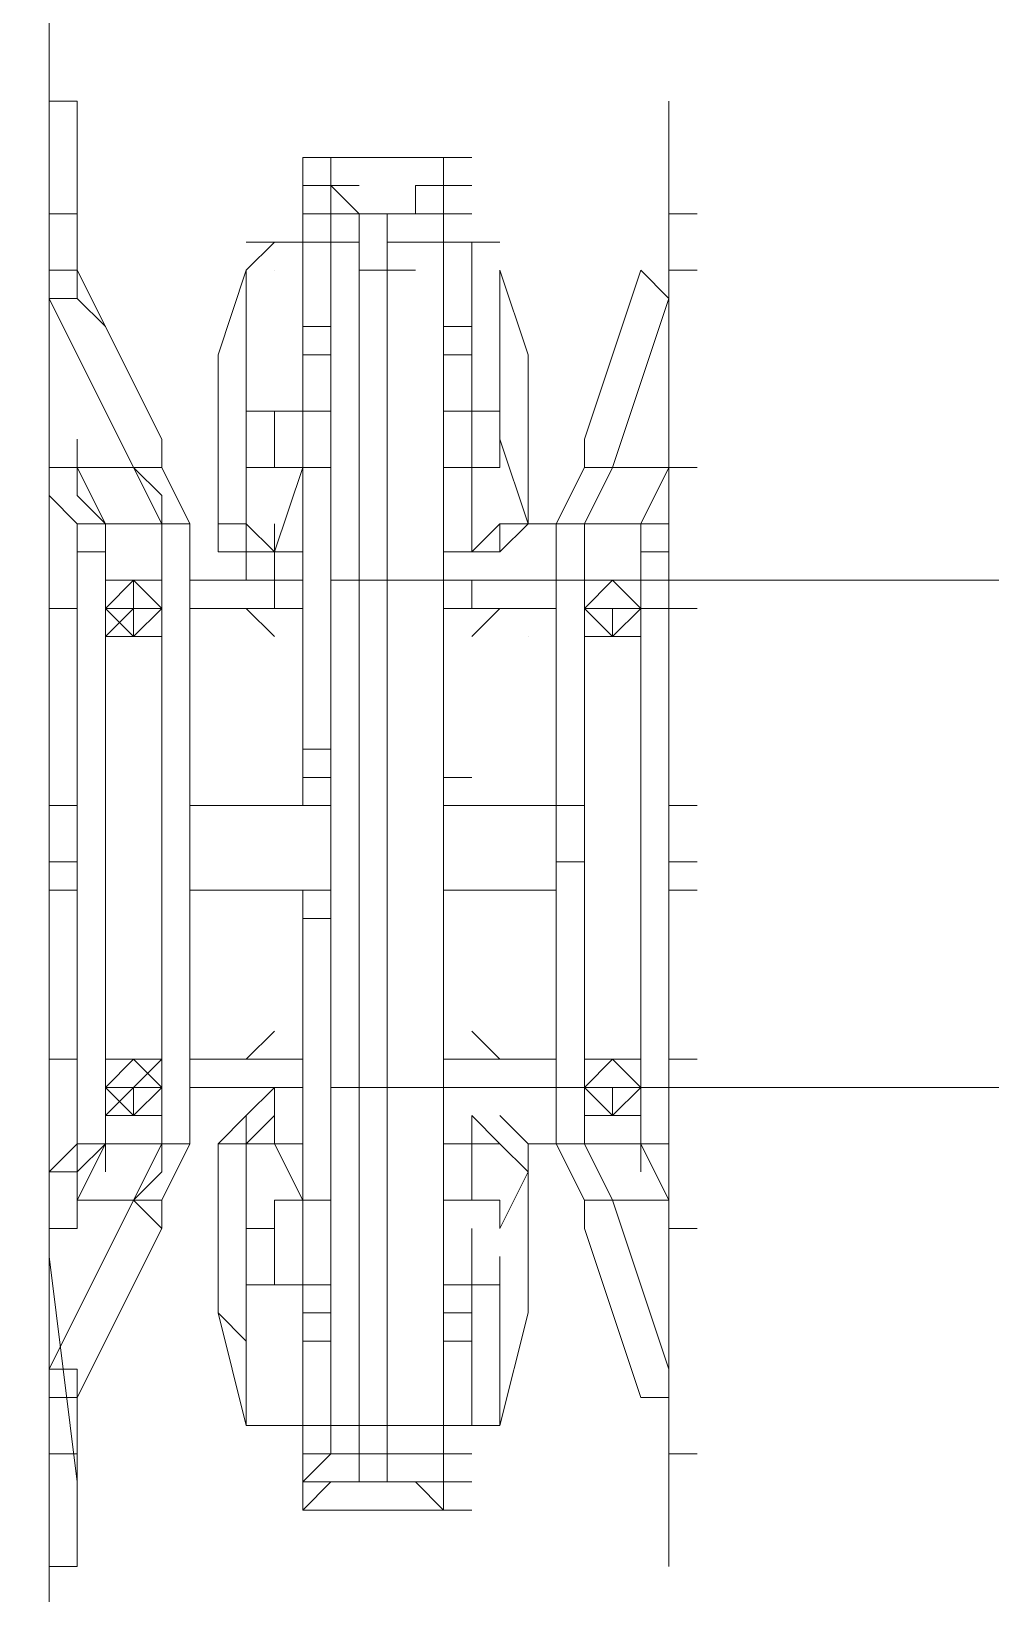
# Model space of a CAD drawing. Header units: feet. Extents: x -9903 to 12307, y -41 to 4121.
# Drawn here: x 5394.02 to 5405.05, y 3689.2 to 3707.16 of the extents above; entities that cross this region are included whole.
import ezdxf

# ---------------------------------------------------------------- set-up
doc = ezdxf.new("R2010")
doc.units = ezdxf.units.FT
doc.header["$MEASUREMENT"] = 0
doc.layers.add('E-HARN-COMP', color=8, linetype='Continuous')

# ---------------------------------------------------------------- blocks, each defined once
blk = doc.blocks.new('A$C47dfd34d')
at = {"lineweight": 5}
for points in [[(5.778098, 0), (5.778098, 0.413317), (5.981423, 0.413317), (5.981423, 0)], [(5.981423, 0.24999), (5.98309, 0.24999), (5.98309, 0.243323), (5.98309, 0.24999)], [(6.019755, 0.243323), (6.018088, 0.243323), (6.018088, 0.23999), (6.019755, 0.23999), (6.018088, 0.23999), (6.018088, 0.243323), (6.018088, 0.24999), (6.018088, 0.243323)], [(5.998089, 0.246657), (5.996423, 0.246657), (5.998089, 0.246657), (6.004756, 0.246657), (5.998089, 0.246657), (5.996423, 0.246657), (5.998089, 0.246657), (5.998089, 0.24499)], [(5.996423, 0.24499), (5.996423, 0.243323), (5.998089, 0.243323), (5.999756, 0.243323), (5.998089, 0.243323), (5.999756, 0.243323), (5.998089, 0.243323), (5.999756, 0.243323), (5.998089, 0.243323), (5.996423, 0.243323), (5.996423, 0.24499), (5.996423, 0.246657), (5.996423, 0.24499), (5.998089, 0.24499), (5.999756, 0.243323), (5.999756, 0.241657), (5.999756, 0.243323), (5.998089, 0.24499), (5.996423, 0.24499), (5.996423, 0.246657)], [(5.998089, 0.221658), (5.998089, 0.243323), (5.996423, 0.243323), (5.998089, 0.243323), (5.999756, 0.243323), (5.999756, 0.191659), (5.998089, 0.191659), (5.998089, 0.17166), (5.999756, 0.17166), (6.001422, 0.17166), (6.001422, 0.169993), (6.003089, 0.169993), (6.004756, 0.169993), (6.003089, 0.169993), (6.001422, 0.169993), (6.003089, 0.169993), (6.001422, 0.169993), (6.003089, 0.169993), (6.001422, 0.169993), (5.999756, 0.169993), (5.998089, 0.169993), (5.999756, 0.169993), (6.001422, 0.169993), (5.999756, 0.169993), (6.001422, 0.169993), (6.003089, 0.169993), (6.001422, 0.169993), (5.999756, 0.169993), (5.998089, 0.169993), (5.999756, 0.169993), (6.001422, 0.169993), (6.001422, 0.17166), (5.999756, 0.17166), (5.999756, 0.168326), (5.998089, 0.168326), (5.996423, 0.16666), (5.998089, 0.16666), (5.996423, 0.16666), (5.998089, 0.168326), (5.999756, 0.168326), (5.999756, 0.17166), (6.001422, 0.17166), (6.003089, 0.17166), (6.001422, 0.17166), (6.001422, 0.169993), (5.999756, 0.169993), (5.998089, 0.169993), (5.996423, 0.169993), (5.996423, 0.168326), (5.998089, 0.168326), (5.996423, 0.16666), (5.998089, 0.168326), (5.999756, 0.168326), (5.999756, 0.17166), (6.001422, 0.17166), (6.001422, 0.221658), (5.999756, 0.221658), (5.999756, 0.191659), (5.998089, 0.191659)], [(5.996423, 0.243323), (5.996423, 0.23499)], [(5.996423, 0.243323), (5.998089, 0.243323), (5.998089, 0.241657), (5.998089, 0.243323), (5.996423, 0.243323), (5.996423, 0.23499)], [(5.996423, 0.243323), (5.996423, 0.23499)], [(6.001422, 0.23999), (5.999756, 0.23999), (6.001422, 0.23999), (6.001422, 0.243323)], [(6.001422, 0.243323), (5.999756, 0.243323)], [(5.996423, 0.223324), (5.994756, 0.223324), (5.996423, 0.223324), (5.994756, 0.223324), (5.994756, 0.221658), (5.993089, 0.221658), (5.993089, 0.223324), (5.991423, 0.223324), (5.991423, 0.224991), (5.991423, 0.226657), (5.991423, 0.228324), (5.991423, 0.23499), (5.993089, 0.23999), (5.993089, 0.238324), (5.993089, 0.236657), (5.993089, 0.231657), (5.993089, 0.23999), (5.994756, 0.241657), (5.996423, 0.241657), (5.996423, 0.228324), (5.993089, 0.228324), (5.993089, 0.229991), (5.993089, 0.231657), (5.993089, 0.23999), (5.991423, 0.23499), (5.991423, 0.224991), (5.993089, 0.224991), (5.994756, 0.223324), (5.993089, 0.224991), (5.994756, 0.223324)], [(5.999756, 0.241657), (5.999756, 0.221658), (5.998089, 0.221658), (5.998089, 0.241657)], [(5.998089, 0.191659), (5.998089, 0.221658), (6.001422, 0.221658), (6.001422, 0.23999), (6.003089, 0.23999), (6.001422, 0.23999), (6.001422, 0.221658), (5.999756, 0.221658), (5.999756, 0.241657), (5.998089, 0.241657), (5.998089, 0.221658), (5.998089, 0.191659), (5.999756, 0.191659), (5.999756, 0.221658), (5.999756, 0.191659)], [(5.999756, 0.241657), (5.999756, 0.221658), (5.998089, 0.221658), (5.998089, 0.241657)], [(6.006422, 0.231657), (6.006422, 0.241657), (6.004756, 0.241657), (6.006422, 0.241657), (6.006422, 0.231657), (6.006422, 0.228324), (6.008089, 0.228324), (6.008089, 0.229991), (6.008089, 0.231657), (6.008089, 0.229991), (6.008089, 0.228324), (6.006422, 0.228324), (6.006422, 0.223324), (6.008089, 0.223324), (6.008089, 0.224991), (6.009755, 0.224991), (6.009755, 0.23499), (6.008089, 0.23999), (6.008089, 0.231657), (6.006422, 0.231657), (6.004756, 0.231657)], [(6.008089, 0.241657), (6.006422, 0.241657)], [(5.98309, 0.188326), (5.984756, 0.188326), (5.98309, 0.188326), (5.98309, 0.223324), (5.984756, 0.223324), (5.984756, 0.224991), (5.98809, 0.224991), (5.986423, 0.228324), (5.98809, 0.228324), (5.989756, 0.224991), (5.98809, 0.224991), (5.98809, 0.221658), (5.98809, 0.219991), (5.98809, 0.218324), (5.98809, 0.193325), (5.98809, 0.218324), (5.98809, 0.193325), (5.986423, 0.193325), (5.984756, 0.193325), (5.984756, 0.191659), (5.986423, 0.189992), (5.986423, 0.191659), (5.98809, 0.191659), (5.98809, 0.193325), (5.986423, 0.193325), (5.984756, 0.193325), (5.984756, 0.191659), (5.986423, 0.189992), (5.986423, 0.191659), (5.98809, 0.191659), (5.98809, 0.193325), (5.98809, 0.218324), (5.986423, 0.218324), (5.98809, 0.218324), (5.98809, 0.219991), (5.986423, 0.219991), (5.98809, 0.219991), (5.98809, 0.221658), (5.986423, 0.221658), (5.98809, 0.221658), (5.98809, 0.224991), (5.989756, 0.224991), (5.98809, 0.228324), (5.98809, 0.229991), (5.98809, 0.228324), (5.986423, 0.228324), (5.98809, 0.228324), (5.98809, 0.229991), (5.98309, 0.23999), (5.98309, 0.238324), (5.981423, 0.238324), (5.986423, 0.228324), (5.98809, 0.228324), (5.989756, 0.224991), (5.98809, 0.224991), (5.98809, 0.221658), (5.98809, 0.219991), (5.986423, 0.219991), (5.986423, 0.218324), (5.984756, 0.219991), (5.984756, 0.221658), (5.984756, 0.219991), (5.986423, 0.219991), (5.986423, 0.218324), (5.984756, 0.219991), (5.984756, 0.218324), (5.984756, 0.193325), (5.984756, 0.191659), (5.984756, 0.189992), (5.986423, 0.189992), (5.98809, 0.189992), (5.98809, 0.188326), (5.989756, 0.188326), (5.98809, 0.184992), (5.986423, 0.184992), (5.981423, 0.174993), (5.98309, 0.174993), (5.98309, 0.173326), (5.98809, 0.183326), (5.986423, 0.184992), (5.98809, 0.188326), (5.984756, 0.188326)], [(6.001422, 0.23999), (5.999756, 0.23999)], [(6.009755, 0.224991), (6.008089, 0.223324), (6.009755, 0.224991), (6.009755, 0.23499), (6.008089, 0.23999), (6.008089, 0.231657), (6.006422, 0.231657), (6.006422, 0.228324), (6.006422, 0.223324), (6.004756, 0.223324), (6.006422, 0.223324), (6.008089, 0.223324), (6.008089, 0.224991), (6.009755, 0.224991), (6.008089, 0.229991)], [(5.996423, 0.236657), (5.998089, 0.236657)], [(6.006422, 0.236657), (6.004756, 0.236657), (6.004756, 0.211658), (6.004756, 0.208325), (6.004756, 0.211658), (6.004756, 0.209991), (6.004756, 0.211658), (6.004756, 0.23499), (6.006422, 0.23499), (6.004756, 0.23499), (6.004756, 0.211658), (6.004756, 0.209991), (6.004756, 0.211658), (6.004756, 0.236657)], [(5.996423, 0.211658), (5.996423, 0.23499), (5.998089, 0.23499), (5.996423, 0.23499)], [(6.011422, 0.224991), (6.009755, 0.224991), (6.009755, 0.23499), (6.009755, 0.224991), (6.008089, 0.223324), (6.009755, 0.224991)], [(5.994756, 0.231657), (5.994756, 0.228324)], [(5.98809, 0.228324), (5.98809, 0.229991)], [(6.013089, 0.229991), (6.013089, 0.228324)], [(6.004756, 0.228324), (6.006422, 0.228324)], [(6.016422, 0.223324), (6.016422, 0.224991), (6.018088, 0.224991), (6.018088, 0.226657), (6.018088, 0.224991), (6.016422, 0.224991)], [(5.98809, 0.224991), (5.989756, 0.224991), (5.989756, 0.188326), (5.98809, 0.188326), (5.989756, 0.188326), (5.98809, 0.184992), (5.98809, 0.183326), (5.986423, 0.184992), (5.98309, 0.184992), (5.98309, 0.186659), (5.984756, 0.188326), (5.98309, 0.188326), (5.984756, 0.188326), (5.98309, 0.184992), (5.986423, 0.184992), (5.98809, 0.183326), (5.98309, 0.173326), (5.98309, 0.174993), (5.981423, 0.174993), (5.986423, 0.184992), (5.98309, 0.184992), (5.984756, 0.188326), (5.98809, 0.188326), (5.986423, 0.184992), (5.98809, 0.184992), (5.98809, 0.183326), (5.98809, 0.184992), (5.989756, 0.188326), (5.98809, 0.188326), (5.989756, 0.188326), (5.989756, 0.224991)], [(5.984756, 0.221658), (5.986423, 0.221658), (5.984756, 0.221658), (5.984756, 0.223324), (5.98309, 0.223324), (5.98309, 0.188326), (5.98309, 0.186659), (5.981423, 0.186659), (5.98309, 0.188326), (5.984756, 0.188326), (5.98309, 0.188326), (5.98309, 0.223324), (5.98309, 0.224991), (5.98309, 0.223324), (5.984756, 0.223324)], [(6.008089, 0.224991), (6.006422, 0.223324), (6.006422, 0.224991), (6.006422, 0.223324)], [(6.013089, 0.221658), (6.013089, 0.224991), (6.013089, 0.221658), (6.013089, 0.219991), (6.013089, 0.221658), (6.014755, 0.221658)], [(5.984756, 0.219991), (5.984756, 0.221658), (5.986423, 0.221658), (5.986423, 0.219991), (5.984756, 0.218324), (5.984756, 0.219991), (5.984756, 0.218324), (5.986423, 0.218324), (5.986423, 0.219991), (5.98809, 0.219991), (5.986423, 0.221658), (5.984756, 0.221658)], [(5.986423, 0.221658), (5.984756, 0.219991), (5.986423, 0.218324), (5.98809, 0.219991)], [(5.986423, 0.221658), (5.984756, 0.219991), (5.986423, 0.218324), (5.98809, 0.219991)], [(5.986423, 0.221658), (5.984756, 0.219991), (5.986423, 0.218324), (5.98809, 0.219991)], [(5.986423, 0.221658), (5.984756, 0.219991), (5.986423, 0.218324), (5.98809, 0.219991)], [(6.014755, 0.221658), (6.013089, 0.219991), (6.014755, 0.218324), (6.016422, 0.219991)], [(6.014755, 0.221658), (6.013089, 0.219991), (6.014755, 0.218324), (6.016422, 0.219991)], [(5.981423, 0.219991), (5.98309, 0.219991)], [(5.981423, 0.219991), (5.98309, 0.219991)], [(5.98809, 0.219991), (5.986423, 0.219991)], [(5.989756, 0.219991), (5.996423, 0.219991)], [(6.016422, 0.219991), (6.014755, 0.219991)], [(6.014755, 0.219991), (6.016422, 0.219991), (6.014755, 0.218324)], [(5.996423, 0.208325), (5.996423, 0.209991), (5.996423, 0.208325), (5.996423, 0.209991)], [(5.998089, 0.209991), (5.996423, 0.209991)], [(6.004756, 0.208325), (6.004756, 0.209991), (6.006422, 0.209991), (6.004756, 0.209991)], [(5.98309, 0.208325), (5.981423, 0.208325)], [(5.981423, 0.208325), (5.98309, 0.208325)], [(5.989756, 0.208325), (5.989756, 0.204992), (5.989756, 0.208325), (5.998089, 0.208325)], [(5.989756, 0.208325), (5.998089, 0.208325), (5.989756, 0.208325), (5.989756, 0.204992)], [(6.011422, 0.204992), (6.011422, 0.208325), (6.004756, 0.208325), (6.011422, 0.208325), (6.013089, 0.208325), (6.011422, 0.208325)], [(6.019755, 0.208325), (6.018088, 0.208325)], [(6.019755, 0.208325), (6.018088, 0.208325)], [(5.98309, 0.204992), (5.981423, 0.204992)], [(5.98309, 0.204992), (5.981423, 0.204992)], [(6.019755, 0.204992), (6.018088, 0.204992)], [(5.98309, 0.203325), (5.981423, 0.203325)], [(5.98309, 0.203325), (5.981423, 0.203325)], [(5.998089, 0.203325), (5.996423, 0.203325), (5.998089, 0.203325), (5.996423, 0.203325), (5.998089, 0.203325), (5.989756, 0.203325)], [(5.998089, 0.203325), (5.989756, 0.203325), (5.998089, 0.203325), (5.996423, 0.203325), (5.998089, 0.203325), (5.996423, 0.203325), (5.998089, 0.203325), (5.996423, 0.203325)], [(5.998089, 0.168326), (5.999756, 0.168326), (5.998089, 0.168326), (5.996423, 0.16666), (5.996423, 0.203325), (5.996423, 0.199992), (5.996423, 0.201658), (5.996423, 0.199992), (5.996423, 0.198325), (5.996423, 0.194992), (5.996423, 0.179993), (5.996423, 0.176659), (5.996423, 0.178326), (5.996423, 0.168326)], [(5.996423, 0.203325), (5.996423, 0.199992), (5.996423, 0.203325), (5.998089, 0.203325), (5.996423, 0.203325), (5.998089, 0.203325), (5.996423, 0.203325), (5.996423, 0.199992), (5.996423, 0.178326), (5.998089, 0.178326), (5.996423, 0.178326), (5.996423, 0.199992), (5.996423, 0.201658)], [(5.996423, 0.199992), (5.996423, 0.203325)], [(6.019755, 0.203325), (6.018088, 0.203325)], [(5.994756, 0.194992), (5.993089, 0.193325)], [(5.98309, 0.193325), (5.981423, 0.193325)], [(5.98309, 0.193325), (5.981423, 0.193325)], [(5.986423, 0.191659), (5.98809, 0.193325), (5.984756, 0.193325), (5.986423, 0.193325), (5.98809, 0.191659), (5.986423, 0.191659), (5.984756, 0.189992)], [(5.986423, 0.193325), (5.984756, 0.191659), (5.986423, 0.189992), (5.98809, 0.191659)], [(5.986423, 0.193325), (5.984756, 0.191659), (5.986423, 0.189992), (5.98809, 0.191659)], [(5.986423, 0.193325), (5.984756, 0.191659), (5.986423, 0.189992), (5.98809, 0.191659)], [(5.986423, 0.193325), (5.984756, 0.191659), (5.986423, 0.189992), (5.98809, 0.191659)], [(5.996423, 0.193325), (5.989756, 0.193325)], [(5.996423, 0.193325), (5.989756, 0.193325)], [(6.011422, 0.193325), (6.004756, 0.193325)], [(6.014755, 0.193325), (6.013089, 0.191659), (6.014755, 0.189992), (6.016422, 0.191659)], [(6.014755, 0.193325), (6.013089, 0.191659), (6.014755, 0.189992), (6.016422, 0.191659)], [(6.019755, 0.193325), (6.018088, 0.193325)], [(5.98809, 0.191659), (5.986423, 0.191659)], [(5.998089, 0.191659), (5.998089, 0.17166), (5.999756, 0.17166), (5.999756, 0.191659), (6.001422, 0.191659), (5.999756, 0.191659), (5.999756, 0.17166), (5.998089, 0.17166)], [(6.016422, 0.191659), (6.014755, 0.191659)], [(5.984756, 0.188326), (5.98309, 0.188326), (5.981423, 0.186659), (5.98309, 0.188326), (5.984756, 0.188326), (5.984756, 0.186659), (5.984756, 0.188326), (5.984756, 0.189992)], [(5.991423, 0.188326), (5.991423, 0.178326), (5.993089, 0.17166), (5.991423, 0.178326), (5.991423, 0.188326), (5.993089, 0.188326), (5.994756, 0.189992), (5.993089, 0.188326), (5.991423, 0.188326), (5.991423, 0.178326)], [(5.993089, 0.188326), (5.993089, 0.186659), (5.993089, 0.188326), (5.994756, 0.188326), (5.994756, 0.189992), (5.993089, 0.188326), (5.994756, 0.189992)], [(6.004756, 0.188326), (6.006422, 0.188326), (6.006422, 0.189992), (6.008089, 0.188326), (6.006422, 0.189992), (6.006422, 0.188326)], [(6.006422, 0.189992), (6.008089, 0.188326)], [(5.993089, 0.188326), (5.991423, 0.188326), (5.991423, 0.178326), (5.991423, 0.188326)], [(6.006422, 0.184992), (6.004756, 0.184992), (6.006422, 0.184992), (6.008089, 0.184992), (6.008089, 0.183326), (6.009755, 0.186659), (6.008089, 0.188326), (6.006422, 0.188326)], [(6.008089, 0.183326), (6.009755, 0.186659), (6.008089, 0.188326), (6.006422, 0.188326), (6.006422, 0.184992), (6.008089, 0.184992)], [(6.008089, 0.17166), (6.009755, 0.178326), (6.009755, 0.188326), (6.009755, 0.186659), (6.009755, 0.188326), (6.009755, 0.178326)], [(6.018088, 0.186659), (6.018088, 0.188326), (6.016422, 0.188326), (6.018088, 0.184992), (6.014755, 0.184992), (6.018088, 0.174993), (6.018088, 0.173326), (6.016422, 0.173326), (6.013089, 0.183326), (6.013089, 0.184992), (6.014755, 0.184992), (6.013089, 0.188326), (6.018088, 0.188326), (6.018088, 0.186659), (6.018088, 0.188326)], [(5.981423, 0.183326), (5.98309, 0.183326), (5.98309, 0.184992), (5.98309, 0.183326)], [(5.981423, 0.183326), (5.98309, 0.183326), (5.98309, 0.184992), (5.98309, 0.183326)], [(6.018088, 0.183326), (6.018088, 0.184992), (6.018088, 0.183326), (6.019755, 0.183326)], [(5.994756, 0.183326), (5.994756, 0.179993)], [(6.004756, 0.179993), (6.006422, 0.179993), (6.006422, 0.183326), (6.006422, 0.179993)], [(6.004756, 0.17166), (6.004756, 0.168326), (6.006422, 0.168326), (6.004756, 0.168326), (6.004756, 0.169993), (6.006422, 0.169993), (6.004756, 0.169993), (6.004756, 0.168326), (6.004756, 0.17166), (6.006422, 0.17166), (6.006422, 0.179993), (6.008089, 0.179993), (6.008089, 0.181659), (6.008089, 0.179993), (6.008089, 0.17166), (6.006422, 0.17166)], [(5.993089, 0.17166), (5.993089, 0.179993), (5.996423, 0.179993), (5.996423, 0.17166)], [(5.993089, 0.17166), (5.993089, 0.179993), (5.996423, 0.179993), (5.996423, 0.17166)], [(6.008089, 0.17166), (6.006422, 0.17166), (6.006422, 0.179993), (6.008089, 0.179993)], [(5.996423, 0.178326), (5.996423, 0.168326)], [(5.998089, 0.176659), (5.996423, 0.176659)], [(5.981423, 0.173326), (5.98309, 0.173326), (5.98309, 0.17166), (5.98309, 0.173326)], [(6.018088, 0.173326), (6.018088, 0.17166), (6.018088, 0.169993), (6.018088, 0.163327), (6.018088, 0.17166)], [(6.019755, 0.169993), (6.018088, 0.169993)], [(6.001422, 0.168326), (5.999756, 0.168326), (5.998089, 0.168326), (5.999756, 0.168326)], [(6.003089, 0.168326), (6.004756, 0.16666), (6.006422, 0.16666), (6.004756, 0.16666)]]:
    blk.add_lwpolyline(points, close=True, dxfattribs=at)
for points in [[(5.98309, 0.243323), (5.98309, 0.24999), (5.981423, 0.24999)], [(5.98309, 0.243323), (5.98309, 0.24999), (5.981423, 0.24999)], [(6.018088, 0.24999), (6.018088, 0.163327)], [(6.001422, 0.241657), (6.003089, 0.241657), (6.001422, 0.241657), (6.001422, 0.243323), (6.003089, 0.243323), (6.003089, 0.24499), (6.003089, 0.243323), (6.001422, 0.243323), (5.999756, 0.243323), (5.998089, 0.243323), (5.999756, 0.243323), (5.998089, 0.243323), (5.999756, 0.243323), (6.001422, 0.243323), (5.999756, 0.243323), (5.998089, 0.243323), (5.999756, 0.243323), (5.998089, 0.243323), (5.999756, 0.243323), (6.001422, 0.243323), (5.999756, 0.243323), (5.998089, 0.24499), (5.996423, 0.24499), (5.998089, 0.24499), (5.996423, 0.24499), (5.996423, 0.246657), (5.996423, 0.24499), (5.998089, 0.24499), (5.999756, 0.243323), (5.999756, 0.241657), (5.998089, 0.241657), (5.996423, 0.241657), (5.993089, 0.241657), (5.996423, 0.241657), (5.998089, 0.241657), (5.998089, 0.243323), (5.996423, 0.243323), (5.996423, 0.23499), (5.996423, 0.24499), (5.998089, 0.24499), (5.999756, 0.243323), (5.998089, 0.243323), (5.998089, 0.24499), (5.998089, 0.246657), (6.003089, 0.246657)], [(5.999756, 0.24499), (5.998089, 0.24499), (5.996423, 0.24499), (5.998089, 0.24499), (5.999756, 0.24499), (5.998089, 0.24499), (5.996423, 0.24499), (5.998089, 0.24499), (5.996423, 0.24499), (5.996423, 0.246657), (5.998089, 0.246657), (5.996423, 0.246657), (5.996423, 0.24499), (5.996423, 0.246657), (5.998089, 0.246657), (6.004756, 0.246657), (6.004756, 0.24499), (6.006422, 0.24499), (6.004756, 0.24499), (6.004756, 0.246657), (6.006422, 0.246657)], [(5.996423, 0.246657), (5.998089, 0.246657), (5.998089, 0.24499), (5.999756, 0.243323), (6.001422, 0.243323), (6.003089, 0.243323), (6.001422, 0.243323), (6.003089, 0.243323), (6.003089, 0.24499), (6.004756, 0.24499), (6.004756, 0.246657), (6.004756, 0.24499), (6.003089, 0.24499), (6.004756, 0.24499), (6.004756, 0.246657), (6.004756, 0.24499), (6.004756, 0.246657), (6.004756, 0.24499), (6.003089, 0.24499), (6.003089, 0.243323), (6.001422, 0.243323), (6.001422, 0.241657), (6.003089, 0.241657), (6.001422, 0.241657), (6.001422, 0.243323), (6.003089, 0.243323), (6.001422, 0.243323), (5.999756, 0.243323), (6.001422, 0.243323), (5.999756, 0.243323), (6.001422, 0.243323), (6.003089, 0.243323), (6.004756, 0.243323), (6.004756, 0.241657), (6.004756, 0.243323), (6.004756, 0.24499), (6.004756, 0.243323), (6.003089, 0.243323), (6.001422, 0.243323), (6.001422, 0.23999), (6.001422, 0.243323), (5.999756, 0.243323), (6.001422, 0.243323), (5.999756, 0.243323), (6.001422, 0.243323), (5.999756, 0.243323), (6.001422, 0.243323), (5.999756, 0.243323), (5.998089, 0.243323), (5.999756, 0.243323), (5.998089, 0.24499), (5.999756, 0.243323), (5.998089, 0.243323), (5.996423, 0.243323), (5.996423, 0.24499)], [(5.996423, 0.24499), (5.996423, 0.24499)], [(5.996423, 0.24499), (5.996423, 0.24499)], [(5.996423, 0.24499), (5.996423, 0.24499)], [(6.004756, 0.24499), (6.004756, 0.24499)], [(6.004756, 0.24499), (6.004756, 0.24499)], [(6.004756, 0.24499), (6.004756, 0.24499)], [(6.004756, 0.24499), (6.004756, 0.24499)], [(5.981423, 0.243323), (5.98309, 0.243323), (5.981423, 0.243323)], [(5.98309, 0.186659), (5.98309, 0.188326), (5.98309, 0.186659), (5.98309, 0.188326), (5.984756, 0.188326), (5.98809, 0.188326), (5.986423, 0.184992), (5.98809, 0.186659), (5.98809, 0.188326), (5.984756, 0.188326), (5.984756, 0.189992), (5.986423, 0.189992), (5.98809, 0.189992), (5.98809, 0.191659), (5.98809, 0.193325), (5.986423, 0.193325), (5.984756, 0.193325), (5.984756, 0.218324), (5.984756, 0.193325), (5.986423, 0.193325), (5.98809, 0.193325), (5.98809, 0.191659), (5.986423, 0.191659), (5.98809, 0.191659), (5.986423, 0.191659), (5.98809, 0.191659), (5.986423, 0.191659), (5.98809, 0.191659), (5.986423, 0.191659), (5.98809, 0.191659), (5.986423, 0.191659), (5.984756, 0.191659), (5.984756, 0.193325), (5.984756, 0.218324), (5.984756, 0.219991), (5.984756, 0.221658), (5.984756, 0.223324), (5.984756, 0.224991), (5.98309, 0.224991), (5.981423, 0.226657), (5.98309, 0.224991), (5.984756, 0.224991), (5.98309, 0.228324), (5.981423, 0.228324), (5.98309, 0.228324), (5.981423, 0.228324), (5.98309, 0.228324), (5.98309, 0.229991), (5.98309, 0.228324), (5.986423, 0.228324), (5.98809, 0.228324), (5.98809, 0.229991), (5.98309, 0.23999), (5.981423, 0.23999), (5.98309, 0.23999), (5.98309, 0.243323), (5.98309, 0.23999), (5.98309, 0.238324), (5.981423, 0.238324), (5.986423, 0.228324), (5.98809, 0.224991), (5.984756, 0.224991), (5.984756, 0.223324), (5.984756, 0.221658), (5.984756, 0.219991), (5.984756, 0.218324), (5.986423, 0.218324), (5.984756, 0.218324), (5.986423, 0.218324), (5.98809, 0.218324), (5.98809, 0.219991), (5.98809, 0.221658), (5.986423, 0.221658), (5.984756, 0.221658), (5.984756, 0.219991), (5.984756, 0.218324), (5.986423, 0.218324), (5.98809, 0.218324), (5.98809, 0.219991), (5.98809, 0.221658), (5.986423, 0.221658), (5.98809, 0.221658), (5.98809, 0.219991), (5.986423, 0.219991), (5.98809, 0.219991), (5.986423, 0.219991), (5.984756, 0.219991), (5.986423, 0.218324), (5.986423, 0.219991), (5.98809, 0.219991), (5.98809, 0.221658), (5.986423, 0.221658), (5.984756, 0.221658), (5.986423, 0.221658), (5.98809, 0.221658), (5.98809, 0.224991), (5.989756, 0.224991), (5.989756, 0.188326), (5.98809, 0.188326), (5.98809, 0.189992), (5.986423, 0.189992), (5.984756, 0.189992), (5.984756, 0.191659), (5.984756, 0.193325), (5.986423, 0.193325), (5.984756, 0.193325)], [(5.981423, 0.243323), (5.98309, 0.243323), (5.981423, 0.243323)], [(5.981423, 0.243323), (5.98309, 0.243323), (5.981423, 0.243323)], [(5.981423, 0.243323), (5.98309, 0.243323), (5.981423, 0.243323)], [(5.98309, 0.243323), (5.98309, 0.23999)], [(5.98309, 0.243323), (5.98309, 0.23999)], [(6.001422, 0.243323), (6.003089, 0.243323), (6.001422, 0.243323)], [(6.001422, 0.243323), (6.003089, 0.243323)], [(6.001422, 0.243323), (6.003089, 0.243323)], [(6.001422, 0.243323), (6.003089, 0.243323), (6.001422, 0.243323)], [(6.003089, 0.243323), (6.004756, 0.243323), (6.003089, 0.243323), (6.004756, 0.243323), (6.004756, 0.23499), (6.004756, 0.243323), (6.003089, 0.243323), (6.001422, 0.243323)], [(6.003089, 0.243323), (6.004756, 0.243323)], [(6.003089, 0.243323), (6.004756, 0.243323)], [(6.003089, 0.243323), (6.004756, 0.243323)], [(6.003089, 0.243323), (6.004756, 0.243323)], [(6.004756, 0.243323), (6.006422, 0.243323)], [(6.004756, 0.243323), (6.006422, 0.243323)], [(6.004756, 0.243323), (6.006422, 0.243323)], [(6.004756, 0.23499), (6.004756, 0.243323)], [(6.004756, 0.243323), (6.004756, 0.23499)], [(6.004756, 0.243323), (6.006422, 0.243323)], [(6.004756, 0.243323), (6.006422, 0.243323)], [(6.004756, 0.243323), (6.006422, 0.243323)], [(6.018088, 0.243323), (6.018088, 0.243323)], [(5.993089, 0.241657), (5.996423, 0.241657), (5.996423, 0.231657), (5.993089, 0.231657), (5.993089, 0.23999), (5.991423, 0.23499), (5.991423, 0.224991), (5.993089, 0.224991), (5.993089, 0.229991), (5.993089, 0.228324), (5.996423, 0.228324), (5.994756, 0.223324), (5.993089, 0.223324), (5.993089, 0.224991), (5.994756, 0.223324), (5.994756, 0.224991), (5.994756, 0.223324), (5.993089, 0.224991), (5.994756, 0.223324), (5.993089, 0.224991), (5.991423, 0.224991), (5.991423, 0.23499), (5.991423, 0.224991), (5.993089, 0.224991), (5.993089, 0.226657), (5.993089, 0.224991), (5.993089, 0.221658), (5.996423, 0.221658), (5.994756, 0.221658), (5.994756, 0.219991), (5.996423, 0.219991), (5.989756, 0.219991), (5.993089, 0.219991), (5.994756, 0.218324), (5.993089, 0.219991), (5.989756, 0.219991), (5.996423, 0.219991), (5.994756, 0.219991), (5.994756, 0.221658), (5.996423, 0.221658), (5.994756, 0.221658), (5.996423, 0.221658), (5.994756, 0.221658), (5.996423, 0.221658), (5.994756, 0.221658), (5.996423, 0.221658), (5.989756, 0.221658), (5.996423, 0.221658), (5.994756, 0.221658), (5.996423, 0.221658)], [(5.998089, 0.231657), (5.996423, 0.231657), (5.998089, 0.231657), (5.996423, 0.231657), (5.993089, 0.231657), (5.993089, 0.229991), (5.993089, 0.223324), (5.994756, 0.223324), (5.996423, 0.228324), (5.994756, 0.223324), (5.993089, 0.223324), (5.993089, 0.229991), (5.993089, 0.223324), (5.994756, 0.223324), (5.996423, 0.228324), (5.998089, 0.228324), (5.996423, 0.228324), (5.993089, 0.228324), (5.993089, 0.229991), (5.993089, 0.231657), (5.996423, 0.231657), (5.996423, 0.241657), (5.996423, 0.231657), (5.993089, 0.231657), (5.993089, 0.229991), (5.993089, 0.228324), (5.996423, 0.228324), (5.998089, 0.228324)], [(6.003089, 0.16666), (5.998089, 0.16666), (5.999756, 0.16666), (5.998089, 0.16666), (5.996423, 0.16666), (5.998089, 0.168326), (5.999756, 0.168326), (5.998089, 0.168326), (5.996423, 0.16666), (5.998089, 0.16666), (5.999756, 0.16666), (5.998089, 0.16666), (6.004756, 0.16666), (6.003089, 0.168326), (6.001422, 0.168326), (5.999756, 0.168326), (5.999756, 0.169993), (6.001422, 0.169993), (6.003089, 0.169993), (6.001422, 0.169993), (5.999756, 0.169993), (5.998089, 0.169993), (5.999756, 0.169993), (6.001422, 0.169993), (6.003089, 0.169993), (6.001422, 0.169993), (6.003089, 0.169993), (6.004756, 0.169993), (6.003089, 0.169993), (6.001422, 0.169993), (5.999756, 0.169993), (5.998089, 0.169993), (5.999756, 0.169993), (5.998089, 0.169993), (5.999756, 0.169993), (6.001422, 0.169993), (6.001422, 0.17166), (6.003089, 0.17166), (6.001422, 0.17166), (6.001422, 0.221658), (6.001422, 0.241657), (6.004756, 0.241657), (6.004756, 0.221658), (6.001422, 0.221658), (6.001422, 0.191659), (6.004756, 0.191659), (6.004756, 0.221658), (6.006422, 0.221658), (6.008089, 0.221658), (6.009755, 0.221658), (6.008089, 0.221658), (6.006422, 0.221658), (6.004756, 0.221658), (6.006422, 0.221658), (6.006422, 0.219991), (6.004756, 0.219991), (6.011422, 0.219991), (6.004756, 0.219991)], [(6.06642, 0.221658), (6.004756, 0.221658), (6.004756, 0.191659), (6.001422, 0.191659), (5.999756, 0.191659), (5.999756, 0.17166), (5.998089, 0.17166), (5.998089, 0.191659), (5.998089, 0.221658), (5.999756, 0.221658), (6.001422, 0.221658), (6.001422, 0.23999), (6.003089, 0.23999), (6.001422, 0.23999), (6.001422, 0.221658), (6.004756, 0.221658), (6.004756, 0.241657), (6.001422, 0.241657), (6.001422, 0.221658)], [(5.984756, 0.186659), (5.984756, 0.188326), (5.98309, 0.188326), (5.98309, 0.223324), (5.98309, 0.224991), (5.98309, 0.223324), (5.984756, 0.223324), (5.984756, 0.224991), (5.98809, 0.224991), (5.986423, 0.228324), (5.98809, 0.226657), (5.98809, 0.224991), (5.984756, 0.224991), (5.98309, 0.226657), (5.98309, 0.228324), (5.984756, 0.228324), (5.986423, 0.228324), (5.98809, 0.228324), (5.98809, 0.229991), (5.986423, 0.233324), (5.984756, 0.236657), (5.98309, 0.238324), (5.98309, 0.23999), (5.98309, 0.238324), (5.981423, 0.238324), (5.986423, 0.228324), (5.98809, 0.228324), (5.989756, 0.224991), (5.98809, 0.224991), (5.989756, 0.224991), (5.989756, 0.188326), (5.98809, 0.188326), (5.98809, 0.189992), (5.98809, 0.191659), (5.986423, 0.191659)], [(5.98309, 0.23999), (5.981423, 0.23999)], [(5.98309, 0.23999), (5.98309, 0.238324), (5.981423, 0.238324)], [(5.98309, 0.23999), (5.981423, 0.23999)], [(5.98309, 0.23999), (5.98309, 0.23999)], [(5.98309, 0.23999), (5.98309, 0.23999)], [(5.98309, 0.23999), (5.98309, 0.23999)], [(5.98309, 0.23999), (5.98809, 0.229991), (5.98809, 0.228324), (5.986423, 0.228324)], [(5.994756, 0.224991), (5.994756, 0.223324), (5.993089, 0.224991), (5.994756, 0.223324), (5.993089, 0.224991), (5.991423, 0.224991), (5.991423, 0.23499), (5.993089, 0.23999)], [(5.994756, 0.23999), (5.994756, 0.23999)], [(5.994756, 0.23999), (5.994756, 0.23999)], [(5.994756, 0.23999), (5.994756, 0.23999)], [(6.009755, 0.188326), (6.009755, 0.178326), (6.009755, 0.188326), (6.008089, 0.189992), (6.009755, 0.188326), (6.011422, 0.188326), (6.013089, 0.188326), (6.011422, 0.188326), (6.013089, 0.184992), (6.014755, 0.184992), (6.018088, 0.184992), (6.016422, 0.188326), (6.016422, 0.186659), (6.016422, 0.188326), (6.016422, 0.189992), (6.016422, 0.188326), (6.018088, 0.188326), (6.018088, 0.223324), (6.018088, 0.224991), (6.018088, 0.223324), (6.016422, 0.223324), (6.018088, 0.223324), (6.018088, 0.188326), (6.016422, 0.188326), (6.013089, 0.188326), (6.014755, 0.184992), (6.013089, 0.184992), (6.013089, 0.183326), (6.016422, 0.173326), (6.018088, 0.173326), (6.018088, 0.174993), (6.014755, 0.184992), (6.013089, 0.184992), (6.013089, 0.183326), (6.013089, 0.184992), (6.011422, 0.188326), (6.013089, 0.188326), (6.013089, 0.189992), (6.013089, 0.188326), (6.011422, 0.188326), (6.011422, 0.224991), (6.013089, 0.224991), (6.011422, 0.224991), (6.013089, 0.228324), (6.014755, 0.228324), (6.018088, 0.238324), (6.016422, 0.23999), (6.013089, 0.229991), (6.013089, 0.228324), (6.014755, 0.228324), (6.013089, 0.224991), (6.016422, 0.224991), (6.018088, 0.228324), (6.014755, 0.228324), (6.018088, 0.228324), (6.018088, 0.229991), (6.018088, 0.228324), (6.019755, 0.228324), (6.018088, 0.228324), (6.016422, 0.224991), (6.013089, 0.224991), (6.014755, 0.228324), (6.013089, 0.228324), (6.013089, 0.229991), (6.016422, 0.23999), (6.018088, 0.238324), (6.014755, 0.228324), (6.013089, 0.228324), (6.011422, 0.224991), (6.013089, 0.224991), (6.011422, 0.224991), (6.011422, 0.188326)], [(6.018088, 0.23999), (6.018088, 0.23999)], [(6.018088, 0.23999), (6.018088, 0.23999)], [(5.986423, 0.228324), (5.981423, 0.238324)], [(5.996423, 0.236657), (5.996423, 0.209991), (5.996423, 0.236657)], [(5.996423, 0.236657), (5.998089, 0.236657), (5.996423, 0.236657), (5.996423, 0.211658), (5.998089, 0.211658), (5.996423, 0.211658), (5.996423, 0.236657), (5.996423, 0.211658), (5.998089, 0.211658), (5.996423, 0.211658), (5.996423, 0.208325), (5.996423, 0.209991), (5.996423, 0.211658), (5.996423, 0.209991), (5.998089, 0.209991), (5.996423, 0.209991), (5.998089, 0.209991), (5.996423, 0.209991), (5.998089, 0.209991), (5.996423, 0.209991), (5.996423, 0.211658), (5.996423, 0.209991), (5.998089, 0.209991), (5.996423, 0.209991), (5.996423, 0.208325), (5.996423, 0.211658), (5.996423, 0.209991), (5.996423, 0.211658), (5.996423, 0.208325), (5.996423, 0.209991), (5.996423, 0.208325), (5.996423, 0.209991), (5.998089, 0.209991), (5.996423, 0.209991), (5.996423, 0.208325), (5.996423, 0.211658), (5.996423, 0.23499), (5.998089, 0.23499)], [(5.993089, 0.224991), (5.991423, 0.224991), (5.991423, 0.23499), (5.991423, 0.224991), (5.993089, 0.224991), (5.993089, 0.226657)], [(5.993089, 0.23499), (5.993089, 0.23499)], [(5.993089, 0.23499), (5.993089, 0.23499)], [(5.993089, 0.23499), (5.993089, 0.23499)], [(6.008089, 0.23499), (6.008089, 0.23499)], [(6.008089, 0.23499), (6.008089, 0.23499)], [(5.994756, 0.228324), (5.994756, 0.231657)], [(5.98309, 0.228324), (5.98309, 0.229991)], [(5.98309, 0.228324), (5.98309, 0.229991)], [(5.98309, 0.228324), (5.984756, 0.224991), (5.98309, 0.224991), (5.981423, 0.226657)], [(5.98309, 0.228324), (5.984756, 0.224991), (5.98309, 0.224991), (5.981423, 0.226657)], [(5.98309, 0.228324), (5.986423, 0.228324)], [(5.98309, 0.228324), (5.986423, 0.228324)], [(6.009755, 0.226657), (6.009755, 0.224991)], [(6.009755, 0.226657), (6.009755, 0.224991)], [(5.986423, 0.224991), (5.986423, 0.224991)], [(5.986423, 0.224991), (5.986423, 0.224991)], [(5.986423, 0.224991), (5.986423, 0.224991)], [(5.986423, 0.224991), (5.986423, 0.224991)], [(5.98809, 0.224991), (5.98809, 0.224991)], [(5.98809, 0.224991), (5.98809, 0.224991)], [(5.98809, 0.224991), (5.98809, 0.224991)], [(6.011422, 0.224991), (6.011422, 0.224991)], [(6.011422, 0.224991), (6.011422, 0.224991)], [(6.013089, 0.224991), (6.013089, 0.224991)], [(6.014755, 0.193325), (6.013089, 0.193325), (6.013089, 0.218324), (6.013089, 0.219991), (6.013089, 0.221658), (6.014755, 0.221658), (6.016422, 0.221658), (6.016422, 0.219991), (6.016422, 0.218324), (6.014755, 0.218324), (6.013089, 0.218324), (6.013089, 0.219991), (6.014755, 0.219991), (6.016422, 0.219991), (6.014755, 0.219991), (6.016422, 0.219991), (6.014755, 0.219991), (6.016422, 0.219991), (6.014755, 0.219991), (6.016422, 0.219991), (6.014755, 0.219991), (6.016422, 0.219991), (6.016422, 0.221658), (6.016422, 0.223324)], [(6.016422, 0.221658), (6.016422, 0.223324)], [(5.984756, 0.221658), (5.984756, 0.221658)], [(5.984756, 0.221658), (5.984756, 0.221658)], [(5.986423, 0.221658), (5.984756, 0.221658)], [(5.984756, 0.221658), (5.986423, 0.221658)], [(5.984756, 0.221658), (5.984756, 0.219991)], [(5.984756, 0.221658), (5.984756, 0.221658)], [(5.984756, 0.221658), (5.984756, 0.219991)], [(5.984756, 0.221658), (5.984756, 0.221658)], [(5.986423, 0.221658), (5.986423, 0.221658)], [(5.986423, 0.221658), (5.986423, 0.221658)], [(5.986423, 0.221658), (5.986423, 0.221658)], [(5.986423, 0.221658), (5.986423, 0.221658)], [(5.986423, 0.221658), (5.986423, 0.221658)], [(5.98809, 0.221658), (5.98809, 0.221658)], [(5.98809, 0.221658), (5.98809, 0.221658)], [(5.98809, 0.221658), (5.98809, 0.221658)], [(5.98809, 0.221658), (5.98809, 0.221658)], [(5.999756, 0.168326), (5.999756, 0.191659), (6.001422, 0.191659), (6.001422, 0.221658), (6.001422, 0.191659), (6.004756, 0.191659)], [(6.001422, 0.191659), (6.001422, 0.221658), (6.001422, 0.191659)], [(6.009755, 0.221658), (6.009755, 0.221658)], [(6.016422, 0.221658), (6.013089, 0.221658), (6.013089, 0.219991), (6.014755, 0.219991)], [(6.013089, 0.221658), (6.013089, 0.221658)], [(6.013089, 0.221658), (6.013089, 0.221658)], [(6.014755, 0.221658), (6.014755, 0.221658)], [(6.016422, 0.221658), (6.016422, 0.219991), (6.014755, 0.218324), (6.014755, 0.219991)], [(6.014755, 0.221658), (6.016422, 0.221658), (6.014755, 0.221658)], [(6.014755, 0.221658), (6.014755, 0.221658)], [(6.016422, 0.221658), (6.016422, 0.219991)], [(6.016422, 0.221658), (6.016422, 0.221658)], [(6.016422, 0.221658), (6.016422, 0.221658)], [(5.984756, 0.219991), (5.984756, 0.219991)], [(5.984756, 0.219991), (5.984756, 0.219991)], [(5.984756, 0.219991), (5.984756, 0.219991)], [(5.984756, 0.219991), (5.984756, 0.219991)], [(5.986423, 0.219991), (5.98809, 0.219991)], [(5.986423, 0.219991), (5.98809, 0.219991)], [(5.986423, 0.219991), (5.98809, 0.219991)], [(5.986423, 0.219991), (5.98809, 0.219991)], [(5.986423, 0.219991), (5.98809, 0.219991)], [(5.986423, 0.219991), (5.98809, 0.219991)], [(5.986423, 0.219991), (5.98809, 0.219991)], [(5.986423, 0.219991), (5.98809, 0.219991)], [(5.986423, 0.219991), (5.98809, 0.219991)], [(5.986423, 0.219991), (5.98809, 0.219991)], [(5.986423, 0.219991), (5.98809, 0.219991)], [(5.986423, 0.219991), (5.98809, 0.219991)], [(5.986423, 0.219991), (5.98809, 0.219991)], [(5.986423, 0.219991), (5.98809, 0.219991)], [(5.986423, 0.219991), (5.98809, 0.219991)], [(5.986423, 0.219991), (5.98809, 0.219991)], [(5.986423, 0.219991), (5.98809, 0.219991)], [(5.986423, 0.219991), (5.98809, 0.219991)], [(5.986423, 0.219991), (5.98809, 0.219991)], [(5.986423, 0.219991), (5.98809, 0.219991)], [(5.986423, 0.219991), (5.98809, 0.219991)], [(5.986423, 0.219991), (5.98809, 0.219991)], [(5.986423, 0.219991), (5.98809, 0.219991)], [(5.986423, 0.219991), (5.98809, 0.219991)], [(5.98809, 0.219991), (5.98809, 0.219991)], [(5.98809, 0.219991), (5.98809, 0.219991)], [(5.98809, 0.219991), (5.98809, 0.219991)], [(5.98809, 0.219991), (5.98809, 0.219991)], [(6.011422, 0.219991), (6.008089, 0.219991), (6.006422, 0.218324)], [(6.018088, 0.219991), (6.019755, 0.219991), (6.018088, 0.219991), (6.016422, 0.219991), (6.016422, 0.218324), (6.016422, 0.193325), (6.013089, 0.193325), (6.013089, 0.191659), (6.013089, 0.193325), (6.013089, 0.191659), (6.014755, 0.191659), (6.014755, 0.189992), (6.016422, 0.191659), (6.016422, 0.193325), (6.016422, 0.218324), (6.014755, 0.218324), (6.013089, 0.218324), (6.013089, 0.193325), (6.014755, 0.193325), (6.016422, 0.193325), (6.016422, 0.191659), (6.016422, 0.189992), (6.014755, 0.189992), (6.013089, 0.189992), (6.013089, 0.191659), (6.014755, 0.191659), (6.014755, 0.189992), (6.016422, 0.191659), (6.016422, 0.189992), (6.014755, 0.189992), (6.013089, 0.189992), (6.013089, 0.191659), (6.013089, 0.193325), (6.014755, 0.193325), (6.016422, 0.193325), (6.016422, 0.191659), (6.018088, 0.191659), (6.016422, 0.191659), (6.014755, 0.191659), (6.016422, 0.191659), (6.014755, 0.191659), (6.016422, 0.191659), (6.014755, 0.191659), (6.016422, 0.191659), (6.014755, 0.191659), (6.016422, 0.191659), (6.014755, 0.191659), (6.016422, 0.191659), (6.016422, 0.193325), (6.014755, 0.193325), (6.016422, 0.193325)], [(6.013089, 0.219991), (6.013089, 0.219991)], [(6.013089, 0.219991), (6.014755, 0.219991)], [(6.013089, 0.219991), (6.013089, 0.219991)], [(6.014755, 0.219991), (6.016422, 0.219991)], [(6.014755, 0.219991), (6.016422, 0.219991)], [(6.014755, 0.219991), (6.016422, 0.219991)], [(6.014755, 0.219991), (6.016422, 0.219991)], [(6.014755, 0.219991), (6.016422, 0.219991)], [(6.014755, 0.219991), (6.016422, 0.219991)], [(6.016422, 0.219991), (6.016422, 0.219991)], [(6.016422, 0.219991), (6.016422, 0.219991)], [(5.984756, 0.218324), (5.984756, 0.218324)], [(5.984756, 0.218324), (5.984756, 0.218324)], [(5.984756, 0.218324), (5.984756, 0.218324)], [(5.984756, 0.218324), (5.984756, 0.218324)], [(5.986423, 0.218324), (5.986423, 0.218324)], [(5.986423, 0.218324), (5.986423, 0.218324)], [(5.986423, 0.218324), (5.986423, 0.218324)], [(5.986423, 0.218324), (5.986423, 0.218324)], [(5.98809, 0.218324), (5.98809, 0.218324)], [(5.98809, 0.218324), (5.98809, 0.218324)], [(5.98809, 0.218324), (5.98809, 0.218324)], [(5.98809, 0.218324), (5.98809, 0.218324)], [(6.009755, 0.218324), (6.009755, 0.218324)], [(6.013089, 0.218324), (6.013089, 0.218324)], [(6.013089, 0.218324), (6.013089, 0.218324)], [(6.014755, 0.218324), (6.014755, 0.218324)], [(6.014755, 0.218324), (6.014755, 0.218324)], [(6.016422, 0.218324), (6.016422, 0.218324)], [(6.016422, 0.218324), (6.016422, 0.218324)], [(5.996423, 0.209991), (5.998089, 0.209991)], [(5.996423, 0.209991), (5.998089, 0.209991)], [(5.996423, 0.209991), (5.998089, 0.209991)], [(5.996423, 0.209991), (5.998089, 0.209991)], [(5.996423, 0.209991), (5.998089, 0.209991)], [(6.004756, 0.209991), (6.006422, 0.209991)], [(6.004756, 0.209991), (6.006422, 0.209991)], [(6.004756, 0.209991), (6.006422, 0.209991)], [(6.004756, 0.209991), (6.006422, 0.209991)], [(6.004756, 0.208325), (6.004756, 0.209991)], [(6.004756, 0.209991), (6.006422, 0.209991)], [(6.004756, 0.209991), (6.004756, 0.208325)], [(6.004756, 0.209991), (6.006422, 0.209991)], [(6.004756, 0.209991), (6.006422, 0.209991)], [(6.004756, 0.209991), (6.006422, 0.209991)], [(5.98309, 0.208325), (5.981423, 0.208325)], [(5.98309, 0.208325), (5.981423, 0.208325)], [(5.98309, 0.208325), (5.981423, 0.208325)], [(5.98309, 0.208325), (5.981423, 0.208325)], [(6.011422, 0.204992), (6.013089, 0.204992)], [(5.998089, 0.178326), (5.996423, 0.178326), (5.996423, 0.168326), (5.996423, 0.178326), (5.996423, 0.168326), (5.996423, 0.178326), (5.996423, 0.199992), (5.996423, 0.201658), (5.996423, 0.203325), (5.998089, 0.203325), (5.996423, 0.203325), (5.998089, 0.203325), (5.996423, 0.203325), (5.998089, 0.203325), (5.996423, 0.203325), (5.998089, 0.203325), (5.996423, 0.203325), (5.996423, 0.201658), (5.996423, 0.199992), (5.996423, 0.203325), (5.996423, 0.201658), (5.998089, 0.201658), (5.996423, 0.201658), (5.996423, 0.176659), (5.998089, 0.176659), (5.996423, 0.176659), (5.996423, 0.201658), (5.998089, 0.201658), (5.996423, 0.201658), (5.996423, 0.176659)], [(5.996423, 0.203325), (5.998089, 0.203325)], [(5.996423, 0.203325), (5.998089, 0.203325)], [(6.004756, 0.203325), (6.004756, 0.199992), (6.004756, 0.178326), (6.006422, 0.178326), (6.004756, 0.178326), (6.004756, 0.199992), (6.004756, 0.203325), (6.004756, 0.199992), (6.004756, 0.201658), (6.004756, 0.199992), (6.004756, 0.203325), (6.011422, 0.203325), (6.004756, 0.203325), (6.006422, 0.203325), (6.004756, 0.203325), (6.006422, 0.203325), (6.004756, 0.203325), (6.006422, 0.203325), (6.004756, 0.203325), (6.006422, 0.203325), (6.004756, 0.203325), (6.006422, 0.203325), (6.004756, 0.203325), (6.006422, 0.203325), (6.004756, 0.203325), (6.006422, 0.203325), (6.004756, 0.203325), (6.004756, 0.176659), (6.006422, 0.176659), (6.004756, 0.176659), (6.004756, 0.203325), (6.006422, 0.203325)], [(6.006422, 0.194992), (6.008089, 0.193325)], [(5.984756, 0.193325), (5.984756, 0.193325)], [(5.984756, 0.193325), (5.984756, 0.193325)], [(5.984756, 0.193325), (5.986423, 0.193325)], [(5.984756, 0.193325), (5.984756, 0.191659)], [(5.984756, 0.193325), (5.984756, 0.193325)], [(5.984756, 0.191659), (5.984756, 0.193325)], [(5.984756, 0.193325), (5.984756, 0.191659)], [(5.984756, 0.193325), (5.984756, 0.193325)], [(5.986423, 0.193325), (5.986423, 0.193325)], [(5.986423, 0.193325), (5.986423, 0.193325)], [(5.98809, 0.191659), (5.98809, 0.193325), (5.986423, 0.193325)], [(5.986423, 0.193325), (5.986423, 0.193325)], [(5.98809, 0.193325), (5.986423, 0.193325)], [(5.986423, 0.193325), (5.986423, 0.193325)], [(5.98809, 0.193325), (5.986423, 0.193325)], [(5.986423, 0.193325), (5.986423, 0.193325)], [(5.98809, 0.193325), (5.98809, 0.193325)], [(5.98809, 0.191659), (5.98809, 0.193325)], [(5.98809, 0.193325), (5.98809, 0.193325)], [(5.98809, 0.193325), (5.98809, 0.193325)], [(5.98809, 0.191659), (5.98809, 0.193325)], [(5.98809, 0.193325), (5.98809, 0.193325)], [(6.013089, 0.193325), (6.013089, 0.193325)], [(6.013089, 0.193325), (6.013089, 0.193325)], [(6.014755, 0.193325), (6.014755, 0.193325)], [(6.014755, 0.193325), (6.014755, 0.193325)], [(6.016422, 0.193325), (6.016422, 0.193325)], [(6.016422, 0.193325), (6.016422, 0.193325)], [(5.984756, 0.191659), (5.984756, 0.191659)], [(5.984756, 0.191659), (5.984756, 0.191659)], [(5.984756, 0.191659), (5.986423, 0.189992), (5.986423, 0.191659)], [(5.984756, 0.191659), (5.984756, 0.189992)], [(5.984756, 0.191659), (5.984756, 0.191659)], [(5.984756, 0.191659), (5.984756, 0.189992)], [(5.984756, 0.191659), (5.984756, 0.191659)], [(5.986423, 0.191659), (5.98809, 0.191659)], [(5.986423, 0.191659), (5.98809, 0.191659)], [(5.986423, 0.191659), (5.98809, 0.191659)], [(5.986423, 0.191659), (5.98809, 0.191659)], [(5.986423, 0.191659), (5.98809, 0.191659)], [(5.986423, 0.191659), (5.98809, 0.191659)], [(5.986423, 0.191659), (5.98809, 0.191659)], [(5.986423, 0.191659), (5.98809, 0.191659)], [(5.986423, 0.191659), (5.98809, 0.191659)], [(5.986423, 0.191659), (5.98809, 0.191659)], [(5.986423, 0.191659), (5.98809, 0.191659)], [(5.986423, 0.191659), (5.98809, 0.191659)], [(5.986423, 0.191659), (5.98809, 0.191659)], [(5.986423, 0.191659), (5.98809, 0.191659)], [(5.986423, 0.191659), (5.98809, 0.191659)], [(5.986423, 0.191659), (5.98809, 0.191659)], [(5.986423, 0.191659), (5.98809, 0.191659)], [(5.986423, 0.191659), (5.98809, 0.191659)], [(5.986423, 0.191659), (5.98809, 0.191659)], [(5.986423, 0.191659), (5.98809, 0.191659)], [(5.98809, 0.191659), (5.986423, 0.191659)], [(5.98809, 0.191659), (5.98809, 0.191659)], [(5.98809, 0.189992), (5.98809, 0.191659)], [(5.98809, 0.191659), (5.98809, 0.191659)], [(5.98809, 0.191659), (5.98809, 0.191659)], [(5.98809, 0.189992), (5.98809, 0.191659)], [(5.98809, 0.191659), (5.98809, 0.191659)], [(5.994756, 0.191659), (5.996423, 0.191659), (5.994756, 0.191659), (5.996423, 0.191659), (5.994756, 0.191659), (5.996423, 0.191659), (5.994756, 0.191659), (5.996423, 0.191659), (5.994756, 0.191659), (5.996423, 0.191659), (5.994756, 0.191659), (5.996423, 0.191659), (5.989756, 0.191659), (5.993089, 0.191659), (5.989756, 0.191659), (5.996423, 0.191659), (5.994756, 0.191659), (5.993089, 0.189992), (5.993089, 0.183326), (5.993089, 0.186659), (5.993089, 0.188326), (5.994756, 0.188326), (5.996423, 0.184992), (5.994756, 0.184992), (5.994756, 0.183326), (5.993089, 0.183326), (5.994756, 0.183326), (5.994756, 0.184992), (5.996423, 0.184992), (5.994756, 0.188326), (5.994756, 0.189992), (5.993089, 0.188326), (5.994756, 0.189992), (5.994756, 0.188326), (5.996423, 0.188326)], [(5.998089, 0.179993), (5.996423, 0.179993), (5.994756, 0.179993), (5.993089, 0.179993), (5.993089, 0.181659), (5.993089, 0.183326), (5.994756, 0.183326), (5.994756, 0.184992), (5.996423, 0.184992), (5.996423, 0.17166), (5.993089, 0.17166), (5.993089, 0.176659), (5.991423, 0.178326), (5.991423, 0.179993), (5.991423, 0.186659), (5.991423, 0.188326), (5.993089, 0.189992), (5.994756, 0.191659), (5.994756, 0.189992), (5.994756, 0.188326), (5.996423, 0.188326), (5.994756, 0.188326), (5.996423, 0.184992), (5.998089, 0.184992), (5.996423, 0.184992), (5.994756, 0.188326), (5.993089, 0.188326), (5.993089, 0.186659), (5.993089, 0.188326), (5.993089, 0.186659), (5.993089, 0.183326), (5.993089, 0.186659), (5.993089, 0.188326), (5.994756, 0.188326), (5.996423, 0.188326)], [(5.996423, 0.191659), (5.994756, 0.191659), (5.996423, 0.191659)], [(6.004756, 0.16666), (6.003089, 0.16666), (6.004756, 0.16666), (6.004756, 0.168326), (6.004756, 0.16666), (6.006422, 0.16666), (6.004756, 0.16666), (6.003089, 0.168326), (6.004756, 0.168326), (6.003089, 0.168326), (6.001422, 0.168326), (5.999756, 0.168326), (6.001422, 0.168326), (6.003089, 0.168326), (6.004756, 0.168326), (6.003089, 0.168326), (6.004756, 0.168326), (6.004756, 0.178326), (6.004756, 0.168326), (6.003089, 0.168326), (6.004756, 0.168326), (6.004756, 0.178326), (6.004756, 0.168326), (6.003089, 0.168326), (6.001422, 0.168326), (6.001422, 0.17166), (6.001422, 0.191659), (6.001422, 0.17166), (6.004756, 0.17166), (6.004756, 0.191659), (6.06642, 0.191659)], [(6.001422, 0.17166), (6.001422, 0.191659), (6.001422, 0.17166)], [(6.011422, 0.191659), (6.008089, 0.191659), (6.006422, 0.191659), (6.004756, 0.191659), (6.004756, 0.17166), (6.001422, 0.17166), (6.001422, 0.191659)], [(6.004756, 0.191659), (6.006422, 0.191659)], [(6.004756, 0.191659), (6.006422, 0.191659)], [(6.004756, 0.191659), (6.008089, 0.191659)], [(6.008089, 0.191659), (6.009755, 0.191659)], [(6.008089, 0.191659), (6.009755, 0.191659)], [(6.013089, 0.191659), (6.013089, 0.191659)], [(6.013089, 0.191659), (6.013089, 0.191659)], [(6.014755, 0.191659), (6.016422, 0.191659)], [(6.014755, 0.191659), (6.016422, 0.191659)], [(6.014755, 0.191659), (6.016422, 0.191659)], [(6.014755, 0.191659), (6.016422, 0.191659)], [(6.014755, 0.191659), (6.016422, 0.191659)], [(6.014755, 0.191659), (6.016422, 0.191659)], [(6.016422, 0.191659), (6.016422, 0.191659)], [(6.016422, 0.191659), (6.016422, 0.191659)], [(5.981423, 0.174993), (5.984756, 0.181659), (5.986423, 0.184992), (5.98809, 0.184992), (5.989756, 0.188326), (5.98809, 0.188326), (5.98809, 0.189992)], [(5.984756, 0.189992), (5.984756, 0.189992)], [(5.984756, 0.189992), (5.984756, 0.189992)], [(5.984756, 0.189992), (5.984756, 0.189992)], [(5.984756, 0.189992), (5.984756, 0.188326)], [(5.984756, 0.189992), (5.986423, 0.189992)], [(5.984756, 0.189992), (5.984756, 0.189992)], [(5.986423, 0.189992), (5.986423, 0.189992)], [(5.986423, 0.189992), (5.986423, 0.189992)], [(5.986423, 0.189992), (5.98809, 0.189992)], [(5.986423, 0.189992), (5.986423, 0.189992)], [(5.986423, 0.189992), (5.986423, 0.189992)], [(5.98809, 0.189992), (5.98809, 0.189992)], [(5.98809, 0.189992), (5.98809, 0.189992)], [(5.98809, 0.189992), (5.98809, 0.189992)], [(5.98809, 0.189992), (5.98809, 0.189992)], [(5.993089, 0.181659), (5.993089, 0.179993), (5.993089, 0.17166), (5.996423, 0.17166), (5.996423, 0.179993), (5.998089, 0.179993), (5.996423, 0.179993), (5.993089, 0.179993), (5.993089, 0.181659), (5.993089, 0.179993), (5.993089, 0.17166), (5.991423, 0.178326), (5.991423, 0.188326), (5.993089, 0.188326), (5.994756, 0.189992), (5.993089, 0.188326), (5.994756, 0.189992)], [(6.013089, 0.189992), (6.013089, 0.189992)], [(6.013089, 0.189992), (6.013089, 0.189992)], [(6.014755, 0.189992), (6.014755, 0.189992)], [(6.014755, 0.189992), (6.014755, 0.189992)], [(6.016422, 0.189992), (6.016422, 0.189992)], [(6.016422, 0.189992), (6.016422, 0.189992)], [(5.984756, 0.188326), (5.98309, 0.184992)], [(5.986423, 0.188326), (5.986423, 0.188326)], [(5.986423, 0.188326), (5.986423, 0.188326)], [(5.986423, 0.188326), (5.986423, 0.188326)], [(5.98809, 0.188326), (5.98809, 0.188326)], [(5.98809, 0.188326), (5.98809, 0.188326)], [(5.98809, 0.188326), (5.98809, 0.188326)], [(5.98809, 0.188326), (5.98809, 0.188326)], [(6.011422, 0.188326), (6.011422, 0.188326)], [(6.011422, 0.188326), (6.011422, 0.188326)], [(6.013089, 0.188326), (6.013089, 0.188326)], [(6.013089, 0.188326), (6.013089, 0.188326)], [(5.98809, 0.184992), (5.98809, 0.183326), (5.98309, 0.173326), (5.98309, 0.174993), (5.981423, 0.174993)], [(5.981423, 0.174993), (5.986423, 0.184992)], [(5.98309, 0.173326), (5.98809, 0.183326), (5.986423, 0.184992)], [(5.986423, 0.184992), (5.98309, 0.184992)], [(5.98809, 0.184992), (5.986423, 0.184992)], [(5.993089, 0.183326), (5.994756, 0.183326), (5.994756, 0.184992), (5.996423, 0.184992), (5.998089, 0.184992)], [(5.994756, 0.179993), (5.994756, 0.183326)], [(5.981423, 0.181659), (5.98309, 0.168326)], [(5.993089, 0.178326), (5.993089, 0.178326)], [(5.993089, 0.178326), (5.993089, 0.178326)], [(5.993089, 0.178326), (5.993089, 0.178326)], [(6.008089, 0.178326), (6.008089, 0.178326)], [(6.008089, 0.178326), (6.008089, 0.178326)], [(5.98309, 0.173326), (5.98309, 0.174993), (5.981423, 0.174993)], [(5.98309, 0.16666), (5.98309, 0.168326), (5.98309, 0.169993), (5.98309, 0.163327), (5.981423, 0.163327), (5.98309, 0.163327), (5.98309, 0.169993), (5.98309, 0.17166), (5.98309, 0.169993), (5.981423, 0.169993), (5.98309, 0.169993), (5.98309, 0.163327), (5.981423, 0.163327), (5.98309, 0.163327), (5.98309, 0.169993), (5.98309, 0.17166), (5.98309, 0.173326), (5.981423, 0.173326), (5.98309, 0.173326), (5.98309, 0.17166), (5.98309, 0.169993)], [(5.98309, 0.173326), (5.98309, 0.173326)], [(5.98309, 0.173326), (5.98309, 0.173326)], [(5.98309, 0.173326), (5.98309, 0.173326)], [(5.98309, 0.173326), (5.98309, 0.173326)], [(6.018088, 0.173326), (6.018088, 0.173326)], [(6.018088, 0.173326), (6.018088, 0.173326)], [(5.994756, 0.17166), (5.994756, 0.17166)], [(5.994756, 0.17166), (5.994756, 0.17166)], [(5.994756, 0.17166), (5.994756, 0.17166)], [(5.999756, 0.16666), (5.998089, 0.16666), (6.003089, 0.16666), (6.004756, 0.16666), (6.003089, 0.16666), (5.996423, 0.16666), (5.996423, 0.168326), (5.996423, 0.169993), (5.998089, 0.169993), (5.996423, 0.169993), (5.996423, 0.168326), (5.998089, 0.168326), (5.999756, 0.168326), (6.001422, 0.168326), (6.001422, 0.17166)], [(5.996423, 0.17166), (5.998089, 0.17166)], [(5.996423, 0.168326), (5.998089, 0.169993), (5.998089, 0.17166)], [(5.996423, 0.17166), (5.998089, 0.17166)], [(5.996423, 0.16666), (5.996423, 0.168326), (5.998089, 0.169993), (5.998089, 0.17166)], [(5.996423, 0.17166), (5.998089, 0.17166)], [(5.996423, 0.16666), (5.996423, 0.168326), (5.998089, 0.169993), (5.998089, 0.17166)], [(5.998089, 0.17166), (5.998089, 0.169993)], [(6.008089, 0.17166), (6.008089, 0.17166)], [(5.981423, 0.169993), (5.98309, 0.169993), (5.981423, 0.169993)], [(5.981423, 0.169993), (5.98309, 0.169993), (5.981423, 0.169993)], [(5.981423, 0.169993), (5.98309, 0.169993), (5.981423, 0.169993)], [(5.98309, 0.169993), (5.98309, 0.169993)], [(5.98309, 0.169993), (5.98309, 0.169993)], [(5.98309, 0.169993), (5.98309, 0.169993)], [(5.998089, 0.169993), (5.996423, 0.168326)], [(5.999756, 0.169993), (5.998089, 0.169993), (5.999756, 0.169993), (5.998089, 0.169993), (5.996423, 0.169993), (5.996423, 0.168326), (5.998089, 0.168326), (5.999756, 0.168326), (6.001422, 0.168326)], [(6.001422, 0.169993), (6.003089, 0.169993)], [(6.018088, 0.169993), (6.018088, 0.169993)], [(5.996423, 0.16666), (5.998089, 0.168326)], [(5.998089, 0.168326), (5.998089, 0.168326)], [(5.998089, 0.168326), (5.999756, 0.168326)], [(5.998089, 0.168326), (5.999756, 0.168326)], [(5.998089, 0.168326), (5.999756, 0.168326)], [(5.998089, 0.168326), (5.999756, 0.168326)], [(5.998089, 0.168326), (5.999756, 0.168326)], [(5.999756, 0.168326), (6.001422, 0.168326)], [(5.999756, 0.168326), (6.001422, 0.168326)], [(6.004756, 0.168326), (6.004756, 0.168326)], [(6.004756, 0.168326), (6.004756, 0.168326)], [(5.98309, 0.16666), (5.98309, 0.16666)], [(5.996423, 0.16666), (5.996423, 0.16666)], [(5.996423, 0.16666), (5.998089, 0.16666)], [(5.998089, 0.16666), (5.996423, 0.16666)], [(5.996423, 0.16666), (5.996423, 0.16666)], [(5.996423, 0.16666), (5.996423, 0.16666)], [(6.004756, 0.16666), (6.004756, 0.16666)], [(6.004756, 0.16666), (6.004756, 0.16666)]]:
    blk.add_lwpolyline(points, dxfattribs=at)

msp = doc.modelspace()

# ---------------------------------------------------------------- linework, layer by layer
at = {"layer": 'E-HARN-COMP', "const_width": 5}
msp.add_lwpolyline([(5385.039, 3697.936), (5392.494, 3697.936)], dxfattribs=at)

# ---------------------------------------------------------------- block references
at = {"xscale": 194.318304, "yscale": 194.318304, "zscale": 194.318304}
msp.add_blockref('A$C47dfd34d', (4231.926, 3657.779), dxfattribs=at)

doc.saveas('drawing.dxf')
